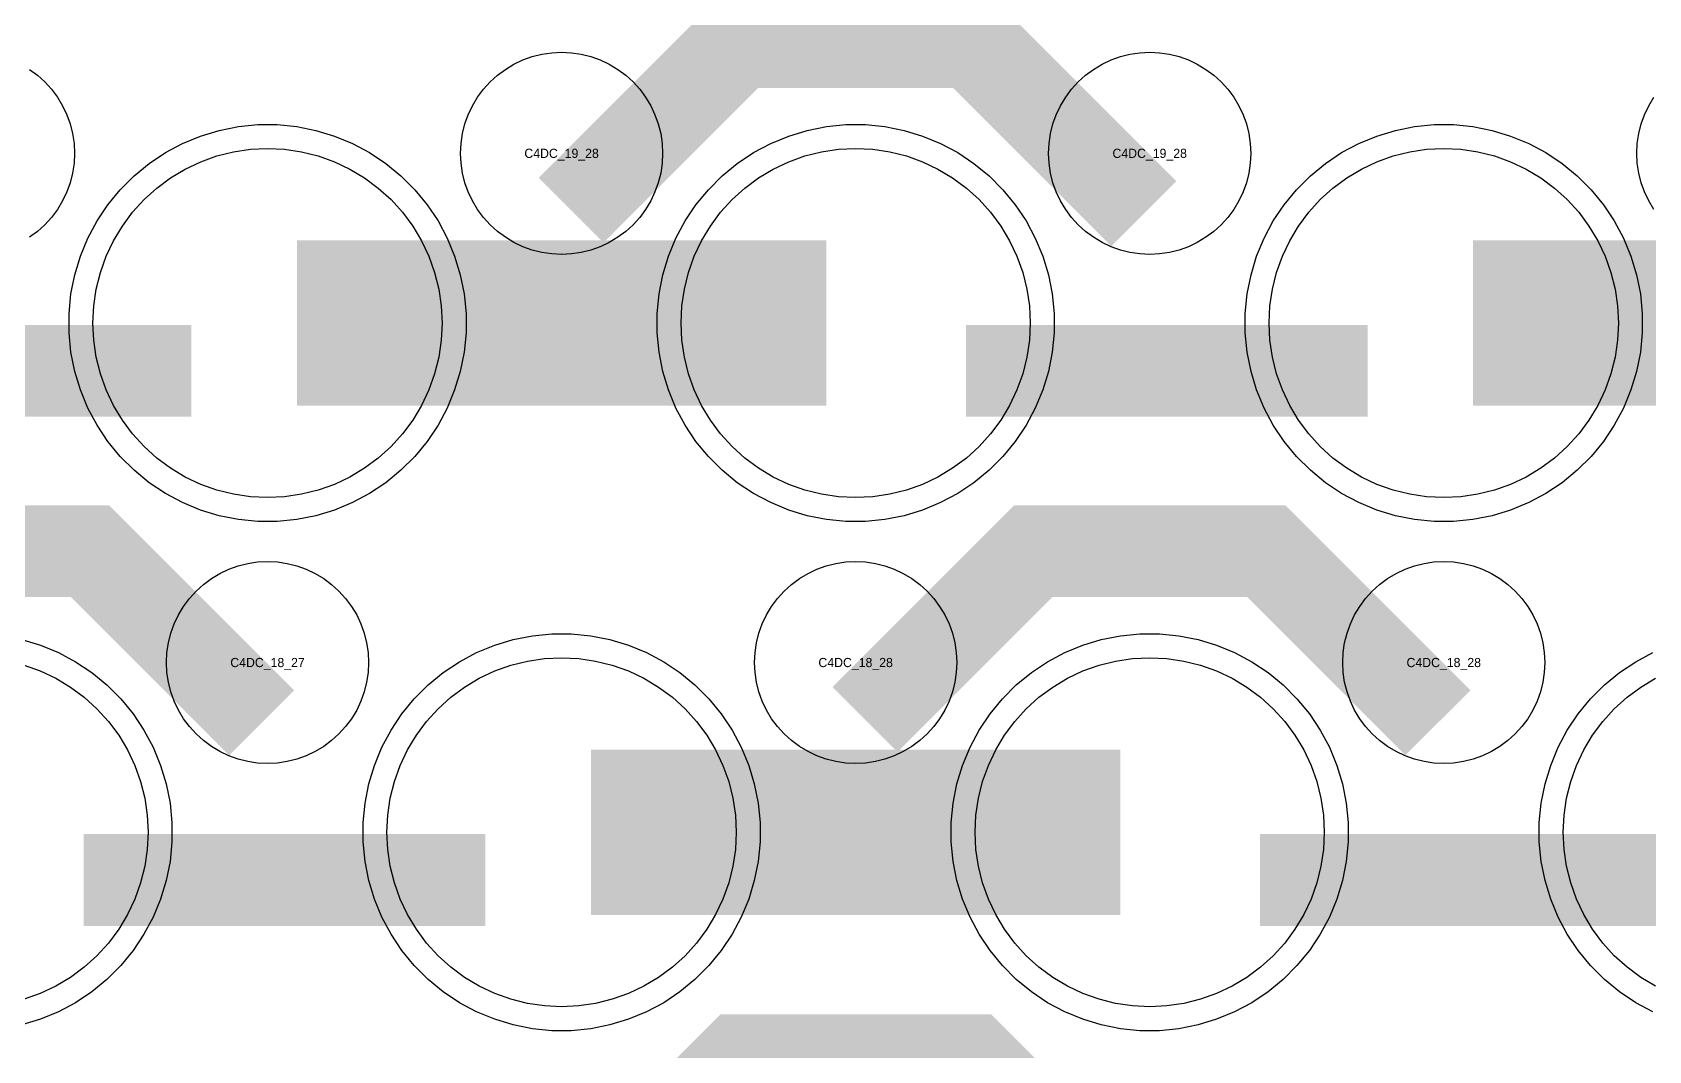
# Model space of a CAD drawing. Extents: x -11880 to 11880, y -14992 to 14992.
# Drawn here: x -3184 to -2744.2, y -12404.9 to -12127.7 of the extents above; entities that cross this region are included whole.
import ezdxf
from ezdxf.enums import TextEntityAlignment as Align

# ---------------------------------------------------------------- set-up
doc = ezdxf.new("R2010")
doc.units = 0
doc.header["$MEASUREMENT"] = 0
for name, color, linetype in [('GDS_775_DT_237', 138, 'CONTINUOUS'), ('RDL1_FS', 34, 'CONTINUOUS'), ('RDL_BS', 160, 'CONTINUOUS')]:
    doc.layers.add(name, color=color, linetype=linetype)

msp = doc.modelspace()

# ---------------------------------------------------------------- linework, layer by layer
at = {"layer": 'RDL1_FS', "color": 240, "true_color": 0xed1f24}
for points in [[(-3120, -12254.354), (-3124.657, -12254.125), (-3129.268, -12253.441), (-3133.791, -12252.309), (-3138.181, -12250.737), (-3142.395, -12248.745), (-3146.395, -12246.347), (-3150.14, -12243.569), (-3153.594, -12240.439), (-3156.724, -12236.985), (-3159.502, -12233.24), (-3161.9, -12229.24), (-3163.892, -12225.026), (-3165.464, -12220.636), (-3166.596, -12216.113), (-3167.28, -12211.502), (-3167.509, -12206.845), (-3167.28, -12202.188), (-3166.596, -12197.577), (-3165.464, -12193.054), (-3163.892, -12188.664), (-3161.9, -12184.45), (-3159.502, -12180.45), (-3156.724, -12176.705), (-3153.594, -12173.251), (-3150.14, -12170.121), (-3146.395, -12167.343), (-3142.395, -12164.945), (-3138.181, -12162.953), (-3133.791, -12161.381), (-3129.268, -12160.249), (-3124.657, -12159.565), (-3120, -12159.336), (-3115.343, -12159.565), (-3110.732, -12160.249), (-3106.209, -12161.381), (-3101.819, -12162.953), (-3097.605, -12164.945), (-3093.605, -12167.343), (-3089.86, -12170.121), (-3086.406, -12173.251), (-3083.276, -12176.705), (-3080.498, -12180.45), (-3078.1, -12184.45), (-3076.108, -12188.664), (-3074.536, -12193.054), (-3073.404, -12197.577), (-3072.72, -12202.188), (-3072.491, -12206.845), (-3072.72, -12211.502), (-3073.404, -12216.113), (-3074.536, -12220.636), (-3076.108, -12225.026), (-3078.1, -12229.24), (-3080.498, -12233.24), (-3083.276, -12236.985), (-3086.406, -12240.439), (-3089.86, -12243.569), (-3093.605, -12246.347), (-3097.605, -12248.745), (-3101.819, -12250.737), (-3106.209, -12252.309), (-3110.732, -12253.441), (-3115.343, -12254.125)], [(-2960, -12254.354), (-2964.657, -12254.125), (-2969.268, -12253.441), (-2973.791, -12252.309), (-2978.181, -12250.737), (-2982.395, -12248.745), (-2986.395, -12246.347), (-2990.14, -12243.569), (-2993.594, -12240.439), (-2996.724, -12236.985), (-2999.502, -12233.24), (-3001.9, -12229.24), (-3003.892, -12225.026), (-3005.464, -12220.636), (-3006.596, -12216.113), (-3007.28, -12211.502), (-3007.509, -12206.845), (-3007.28, -12202.188), (-3006.596, -12197.577), (-3005.464, -12193.054), (-3003.892, -12188.664), (-3001.9, -12184.45), (-2999.502, -12180.45), (-2996.724, -12176.705), (-2993.594, -12173.251), (-2990.14, -12170.121), (-2986.395, -12167.343), (-2982.395, -12164.945), (-2978.181, -12162.953), (-2973.791, -12161.381), (-2969.268, -12160.249), (-2964.657, -12159.565), (-2960, -12159.336), (-2955.343, -12159.565), (-2950.732, -12160.249), (-2946.209, -12161.381), (-2941.819, -12162.953), (-2937.605, -12164.945), (-2933.605, -12167.343), (-2929.86, -12170.121), (-2926.406, -12173.251), (-2923.276, -12176.705), (-2920.498, -12180.45), (-2918.1, -12184.45), (-2916.108, -12188.664), (-2914.536, -12193.054), (-2913.404, -12197.577), (-2912.72, -12202.188), (-2912.491, -12206.845), (-2912.72, -12211.502), (-2913.404, -12216.113), (-2914.536, -12220.636), (-2916.108, -12225.026), (-2918.1, -12229.24), (-2920.498, -12233.24), (-2923.276, -12236.985), (-2926.406, -12240.439), (-2929.86, -12243.569), (-2933.605, -12246.347), (-2937.605, -12248.745), (-2941.819, -12250.737), (-2946.209, -12252.309), (-2950.732, -12253.441), (-2955.343, -12254.125)], [(-2800, -12254.354), (-2804.657, -12254.125), (-2809.268, -12253.441), (-2813.791, -12252.309), (-2818.181, -12250.737), (-2822.395, -12248.745), (-2826.395, -12246.347), (-2830.14, -12243.569), (-2833.594, -12240.439), (-2836.724, -12236.985), (-2839.502, -12233.24), (-2841.9, -12229.24), (-2843.892, -12225.026), (-2845.464, -12220.636), (-2846.596, -12216.113), (-2847.28, -12211.502), (-2847.509, -12206.845), (-2847.28, -12202.188), (-2846.596, -12197.577), (-2845.464, -12193.054), (-2843.892, -12188.664), (-2841.9, -12184.45), (-2839.502, -12180.45), (-2836.724, -12176.705), (-2833.594, -12173.251), (-2830.14, -12170.121), (-2826.395, -12167.343), (-2822.395, -12164.945), (-2818.181, -12162.953), (-2813.791, -12161.381), (-2809.268, -12160.249), (-2804.657, -12159.565), (-2800, -12159.336), (-2795.343, -12159.565), (-2790.732, -12160.249), (-2786.209, -12161.381), (-2781.819, -12162.953), (-2777.605, -12164.945), (-2773.605, -12167.343), (-2769.86, -12170.121), (-2766.406, -12173.251), (-2763.276, -12176.705), (-2760.498, -12180.45), (-2758.1, -12184.45), (-2756.108, -12188.664), (-2754.536, -12193.054), (-2753.404, -12197.577), (-2752.72, -12202.188), (-2752.491, -12206.845), (-2752.72, -12211.502), (-2753.404, -12216.113), (-2754.536, -12220.636), (-2756.108, -12225.026), (-2758.1, -12229.24), (-2760.498, -12233.24), (-2763.276, -12236.985), (-2766.406, -12240.439), (-2769.86, -12243.569), (-2773.605, -12246.347), (-2777.605, -12248.745), (-2781.819, -12250.737), (-2786.209, -12252.309), (-2790.732, -12253.441), (-2795.343, -12254.125)]]:
    msp.add_lwpolyline(points, close=True, dxfattribs=at)
for points in [[(-3111.998, -12206.845, 45, 45, 0), (-3039.998, -12206.845, 45, 45, 0)], [(-3039.998, -12206.845, 45, 45, 0), (-2967.998, -12206.845, 45, 45, 0)], [(-2791.998, -12206.845, 45, 45, 0), (-2719.998, -12206.845, 45, 45, 0)]]:
    msp.add_lwpolyline(points, format="xyseb", dxfattribs=at)
at = {"layer": 'RDL1_FS'}
for points in [[(-3040, -12392.919), (-3044.657, -12392.69), (-3049.268, -12392.006), (-3053.791, -12390.874), (-3058.181, -12389.302), (-3062.395, -12387.31), (-3066.395, -12384.912), (-3070.14, -12382.134), (-3073.594, -12379.004), (-3076.724, -12375.55), (-3079.502, -12371.805), (-3081.9, -12367.805), (-3083.892, -12363.591), (-3085.464, -12359.201), (-3086.596, -12354.678), (-3087.28, -12350.067), (-3087.509, -12345.41), (-3087.28, -12340.753), (-3086.596, -12336.142), (-3085.464, -12331.619), (-3083.892, -12327.229), (-3081.9, -12323.015), (-3079.502, -12319.015), (-3076.724, -12315.27), (-3073.594, -12311.816), (-3070.14, -12308.686), (-3066.395, -12305.908), (-3062.395, -12303.51), (-3058.181, -12301.518), (-3053.791, -12299.946), (-3049.268, -12298.814), (-3044.657, -12298.13), (-3040, -12297.901), (-3035.343, -12298.13), (-3030.732, -12298.814), (-3026.209, -12299.946), (-3021.819, -12301.518), (-3017.605, -12303.51), (-3013.605, -12305.908), (-3009.86, -12308.686), (-3006.406, -12311.816), (-3003.276, -12315.27), (-3000.498, -12319.015), (-2998.1, -12323.015), (-2996.108, -12327.229), (-2994.536, -12331.619), (-2993.404, -12336.142), (-2992.72, -12340.753), (-2992.491, -12345.41), (-2992.72, -12350.067), (-2993.404, -12354.678), (-2994.536, -12359.201), (-2996.108, -12363.591), (-2998.1, -12367.805), (-3000.498, -12371.805), (-3003.276, -12375.55), (-3006.406, -12379.004), (-3009.86, -12382.134), (-3013.605, -12384.912), (-3017.605, -12387.31), (-3021.819, -12389.302), (-3026.209, -12390.874), (-3030.732, -12392.006), (-3035.343, -12392.69)], [(-2880, -12392.919), (-2884.657, -12392.69), (-2889.268, -12392.006), (-2893.791, -12390.874), (-2898.181, -12389.302), (-2902.395, -12387.31), (-2906.395, -12384.912), (-2910.14, -12382.134), (-2913.594, -12379.004), (-2916.724, -12375.55), (-2919.502, -12371.805), (-2921.9, -12367.805), (-2923.892, -12363.591), (-2925.464, -12359.201), (-2926.596, -12354.678), (-2927.28, -12350.067), (-2927.509, -12345.41), (-2927.28, -12340.753), (-2926.596, -12336.142), (-2925.464, -12331.619), (-2923.892, -12327.229), (-2921.9, -12323.015), (-2919.502, -12319.015), (-2916.724, -12315.27), (-2913.594, -12311.816), (-2910.14, -12308.686), (-2906.395, -12305.908), (-2902.395, -12303.51), (-2898.181, -12301.518), (-2893.791, -12299.946), (-2889.268, -12298.814), (-2884.657, -12298.13), (-2880, -12297.901), (-2875.343, -12298.13), (-2870.732, -12298.814), (-2866.209, -12299.946), (-2861.819, -12301.518), (-2857.605, -12303.51), (-2853.605, -12305.908), (-2849.86, -12308.686), (-2846.406, -12311.816), (-2843.276, -12315.27), (-2840.498, -12319.015), (-2838.1, -12323.015), (-2836.108, -12327.229), (-2834.536, -12331.619), (-2833.404, -12336.142), (-2832.72, -12340.753), (-2832.491, -12345.41), (-2832.72, -12350.067), (-2833.404, -12354.678), (-2834.536, -12359.201), (-2836.108, -12363.591), (-2838.1, -12367.805), (-2840.498, -12371.805), (-2843.276, -12375.55), (-2846.406, -12379.004), (-2849.86, -12382.134), (-2853.605, -12384.912), (-2857.605, -12387.31), (-2861.819, -12389.302), (-2866.209, -12390.874), (-2870.732, -12392.006), (-2875.343, -12392.69)]]:
    msp.add_lwpolyline(points, close=True, dxfattribs=at)
for points in [[(-3186.209, -12299.946), (-3181.819, -12301.518), (-3177.605, -12303.51), (-3173.605, -12305.908), (-3169.86, -12308.686), (-3166.406, -12311.816), (-3163.276, -12315.27), (-3160.498, -12319.015), (-3158.1, -12323.015), (-3156.108, -12327.229), (-3154.536, -12331.619), (-3153.404, -12336.142), (-3152.72, -12340.753), (-3152.491, -12345.41), (-3152.72, -12350.067), (-3153.404, -12354.678), (-3154.536, -12359.201), (-3156.108, -12363.591), (-3158.1, -12367.805), (-3160.498, -12371.805), (-3163.276, -12375.55), (-3166.406, -12379.004), (-3169.86, -12382.134), (-3173.605, -12384.912), (-3177.605, -12387.31), (-3181.819, -12389.302), (-3186.209, -12390.874)], [(-2742.395, -12387.31), (-2746.395, -12384.912), (-2750.14, -12382.134), (-2753.594, -12379.004), (-2756.724, -12375.55), (-2759.502, -12371.805), (-2761.9, -12367.805), (-2763.892, -12363.591), (-2765.464, -12359.201), (-2766.596, -12354.678), (-2767.28, -12350.067), (-2767.509, -12345.41), (-2767.28, -12340.753), (-2766.596, -12336.142), (-2765.464, -12331.619), (-2763.892, -12327.229), (-2761.9, -12323.015), (-2759.502, -12319.015), (-2756.724, -12315.27), (-2753.594, -12311.816), (-2750.14, -12308.686), (-2746.395, -12305.908), (-2742.395, -12303.51)]]:
    msp.add_lwpolyline(points, dxfattribs=at)
for points in [[(-3031.998, -12345.41, 45, 45, 0), (-2959.998, -12345.41, 45, 45, 0)], [(-2959.998, -12345.41, 45, 45, 0), (-2887.998, -12345.41, 45, 45, 0)]]:
    msp.add_lwpolyline(points, format="xyseb", dxfattribs=at)
at = {"layer": 'RDL_BS'}
for points in [[(-3037.438, -12176.159, 25, 25, 0), (-2991.623, -12130.344, 25, 25, 0), (-2958.07, -12130.344, 25, 25, 0)], [(-2881.599, -12177.058, 25, 25, 0), (-2928.313, -12130.344, 25, 25, 0), (-2958.071, -12130.344, 25, 25, 0)], [(-3121.599, -12315.623, 25, 25, 0), (-3168.313, -12268.909, 25, 25, 0), (-3198.071, -12268.909, 25, 25, 0)], [(-2957.438, -12314.724, 25, 25, 0), (-2911.623, -12268.909, 25, 25, 0), (-2878.07, -12268.909, 25, 25, 0)], [(-2801.599, -12315.623, 25, 25, 0), (-2848.313, -12268.909, 25, 25, 0), (-2878.071, -12268.909, 25, 25, 0)], [(-3169.984, -12358.423, 25, 25, 0), (-3060.719, -12358.423, 25, 25, 0)], [(-2849.984, -12358.423, 25, 25, 0), (-2740.719, -12358.423, 25, 25, 0)], [(-3037.438, -12453.289, 25, 25, 0), (-2991.623, -12407.474, 25, 25, 0), (-2958.07, -12407.474, 25, 25, 0)], [(-2881.599, -12454.188, 25, 25, 0), (-2928.313, -12407.474, 25, 25, 0), (-2958.071, -12407.474, 25, 25, 0)]]:
    msp.add_lwpolyline(points, format="xyseb", dxfattribs=at)
for points in [[(-3040, -12188.151), (-3042.693, -12188.019), (-3045.365, -12187.623), (-3047.984, -12186.966), (-3050.519, -12186.059), (-3052.956, -12184.907), (-3055.28, -12183.514), (-3057.443, -12181.911), (-3059.442, -12180.099), (-3061.254, -12178.1), (-3062.857, -12175.937), (-3064.25, -12173.613), (-3065.402, -12171.176), (-3066.309, -12168.641), (-3066.966, -12166.022), (-3067.362, -12163.35), (-3067.494, -12160.657), (-3067.362, -12157.964), (-3066.966, -12155.292), (-3066.309, -12152.673), (-3065.402, -12150.138), (-3064.25, -12147.701), (-3062.857, -12145.377), (-3061.254, -12143.214), (-3059.442, -12141.215), (-3057.443, -12139.403), (-3055.28, -12137.8), (-3052.956, -12136.407), (-3050.519, -12135.255), (-3047.984, -12134.348), (-3045.365, -12133.691), (-3042.693, -12133.295), (-3040, -12133.163), (-3037.307, -12133.295), (-3034.635, -12133.691), (-3032.016, -12134.348), (-3029.481, -12135.255), (-3027.044, -12136.407), (-3024.72, -12137.8), (-3022.557, -12139.403), (-3020.558, -12141.215), (-3018.746, -12143.214), (-3017.143, -12145.377), (-3015.75, -12147.701), (-3014.598, -12150.138), (-3013.691, -12152.673), (-3013.034, -12155.292), (-3012.638, -12157.964), (-3012.506, -12160.657), (-3012.638, -12163.35), (-3013.034, -12166.022), (-3013.691, -12168.641), (-3014.598, -12171.176), (-3015.75, -12173.613), (-3017.143, -12175.937), (-3018.746, -12178.1), (-3020.558, -12180.099), (-3022.557, -12181.911), (-3024.72, -12183.514), (-3027.044, -12184.907), (-3029.481, -12186.059), (-3032.016, -12186.966), (-3034.635, -12187.623), (-3037.307, -12188.019)], [(-2880, -12188.151), (-2882.693, -12188.019), (-2885.365, -12187.623), (-2887.984, -12186.966), (-2890.519, -12186.059), (-2892.956, -12184.907), (-2895.28, -12183.514), (-2897.443, -12181.911), (-2899.442, -12180.099), (-2901.254, -12178.1), (-2902.857, -12175.937), (-2904.25, -12173.613), (-2905.402, -12171.176), (-2906.309, -12168.641), (-2906.966, -12166.022), (-2907.362, -12163.35), (-2907.494, -12160.657), (-2907.362, -12157.964), (-2906.966, -12155.292), (-2906.309, -12152.673), (-2905.402, -12150.138), (-2904.25, -12147.701), (-2902.857, -12145.377), (-2901.254, -12143.214), (-2899.442, -12141.215), (-2897.443, -12139.403), (-2895.28, -12137.8), (-2892.956, -12136.407), (-2890.519, -12135.255), (-2887.984, -12134.348), (-2885.365, -12133.691), (-2882.693, -12133.295), (-2880, -12133.163), (-2877.307, -12133.295), (-2874.635, -12133.691), (-2872.016, -12134.348), (-2869.481, -12135.255), (-2867.044, -12136.407), (-2864.72, -12137.8), (-2862.557, -12139.403), (-2860.558, -12141.215), (-2858.746, -12143.214), (-2857.143, -12145.377), (-2855.75, -12147.701), (-2854.598, -12150.138), (-2853.691, -12152.673), (-2853.034, -12155.292), (-2852.638, -12157.964), (-2852.506, -12160.657), (-2852.638, -12163.35), (-2853.034, -12166.022), (-2853.691, -12168.641), (-2854.598, -12171.176), (-2855.75, -12173.613), (-2857.143, -12175.937), (-2858.746, -12178.1), (-2860.558, -12180.099), (-2862.557, -12181.911), (-2864.72, -12183.514), (-2867.044, -12184.907), (-2869.481, -12186.059), (-2872.016, -12186.966), (-2874.635, -12187.623), (-2877.307, -12188.019)], [(-3120, -12326.716), (-3122.693, -12326.584), (-3125.365, -12326.188), (-3127.984, -12325.531), (-3130.519, -12324.624), (-3132.956, -12323.472), (-3135.28, -12322.079), (-3137.443, -12320.476), (-3139.442, -12318.664), (-3141.254, -12316.665), (-3142.857, -12314.502), (-3144.25, -12312.178), (-3145.402, -12309.741), (-3146.309, -12307.206), (-3146.966, -12304.587), (-3147.362, -12301.915), (-3147.494, -12299.222), (-3147.362, -12296.529), (-3146.966, -12293.857), (-3146.309, -12291.238), (-3145.402, -12288.703), (-3144.25, -12286.266), (-3142.857, -12283.942), (-3141.254, -12281.779), (-3139.442, -12279.78), (-3137.443, -12277.968), (-3135.28, -12276.365), (-3132.956, -12274.972), (-3130.519, -12273.82), (-3127.984, -12272.913), (-3125.365, -12272.256), (-3122.693, -12271.86), (-3120, -12271.728), (-3117.307, -12271.86), (-3114.635, -12272.256), (-3112.016, -12272.913), (-3109.481, -12273.82), (-3107.044, -12274.972), (-3104.72, -12276.365), (-3102.557, -12277.968), (-3100.558, -12279.78), (-3098.746, -12281.779), (-3097.143, -12283.942), (-3095.75, -12286.266), (-3094.598, -12288.703), (-3093.691, -12291.238), (-3093.034, -12293.857), (-3092.638, -12296.529), (-3092.506, -12299.222), (-3092.638, -12301.915), (-3093.034, -12304.587), (-3093.691, -12307.206), (-3094.598, -12309.741), (-3095.75, -12312.178), (-3097.143, -12314.502), (-3098.746, -12316.665), (-3100.558, -12318.664), (-3102.557, -12320.476), (-3104.72, -12322.079), (-3107.044, -12323.472), (-3109.481, -12324.624), (-3112.016, -12325.531), (-3114.635, -12326.188), (-3117.307, -12326.584)], [(-2960, -12326.716), (-2962.693, -12326.584), (-2965.365, -12326.188), (-2967.984, -12325.531), (-2970.519, -12324.624), (-2972.956, -12323.472), (-2975.28, -12322.079), (-2977.443, -12320.476), (-2979.442, -12318.664), (-2981.254, -12316.665), (-2982.857, -12314.502), (-2984.25, -12312.178), (-2985.402, -12309.741), (-2986.309, -12307.206), (-2986.966, -12304.587), (-2987.362, -12301.915), (-2987.494, -12299.222), (-2987.362, -12296.529), (-2986.966, -12293.857), (-2986.309, -12291.238), (-2985.402, -12288.703), (-2984.25, -12286.266), (-2982.857, -12283.942), (-2981.254, -12281.779), (-2979.442, -12279.78), (-2977.443, -12277.968), (-2975.28, -12276.365), (-2972.956, -12274.972), (-2970.519, -12273.82), (-2967.984, -12272.913), (-2965.365, -12272.256), (-2962.693, -12271.86), (-2960, -12271.728), (-2957.307, -12271.86), (-2954.635, -12272.256), (-2952.016, -12272.913), (-2949.481, -12273.82), (-2947.044, -12274.972), (-2944.72, -12276.365), (-2942.557, -12277.968), (-2940.558, -12279.78), (-2938.746, -12281.779), (-2937.143, -12283.942), (-2935.75, -12286.266), (-2934.598, -12288.703), (-2933.691, -12291.238), (-2933.034, -12293.857), (-2932.638, -12296.529), (-2932.506, -12299.222), (-2932.638, -12301.915), (-2933.034, -12304.587), (-2933.691, -12307.206), (-2934.598, -12309.741), (-2935.75, -12312.178), (-2937.143, -12314.502), (-2938.746, -12316.665), (-2940.558, -12318.664), (-2942.557, -12320.476), (-2944.72, -12322.079), (-2947.044, -12323.472), (-2949.481, -12324.624), (-2952.016, -12325.531), (-2954.635, -12326.188), (-2957.307, -12326.584)], [(-2800, -12326.716), (-2802.693, -12326.584), (-2805.365, -12326.188), (-2807.984, -12325.531), (-2810.519, -12324.624), (-2812.956, -12323.472), (-2815.28, -12322.079), (-2817.443, -12320.476), (-2819.442, -12318.664), (-2821.254, -12316.665), (-2822.857, -12314.502), (-2824.25, -12312.178), (-2825.402, -12309.741), (-2826.309, -12307.206), (-2826.966, -12304.587), (-2827.362, -12301.915), (-2827.494, -12299.222), (-2827.362, -12296.529), (-2826.966, -12293.857), (-2826.309, -12291.238), (-2825.402, -12288.703), (-2824.25, -12286.266), (-2822.857, -12283.942), (-2821.254, -12281.779), (-2819.442, -12279.78), (-2817.443, -12277.968), (-2815.28, -12276.365), (-2812.956, -12274.972), (-2810.519, -12273.82), (-2807.984, -12272.913), (-2805.365, -12272.256), (-2802.693, -12271.86), (-2800, -12271.728), (-2797.307, -12271.86), (-2794.635, -12272.256), (-2792.016, -12272.913), (-2789.481, -12273.82), (-2787.044, -12274.972), (-2784.72, -12276.365), (-2782.557, -12277.968), (-2780.558, -12279.78), (-2778.746, -12281.779), (-2777.143, -12283.942), (-2775.75, -12286.266), (-2774.598, -12288.703), (-2773.691, -12291.238), (-2773.034, -12293.857), (-2772.638, -12296.529), (-2772.506, -12299.222), (-2772.638, -12301.915), (-2773.034, -12304.587), (-2773.691, -12307.206), (-2774.598, -12309.741), (-2775.75, -12312.178), (-2777.143, -12314.502), (-2778.746, -12316.665), (-2780.558, -12318.664), (-2782.557, -12320.476), (-2784.72, -12322.079), (-2787.044, -12323.472), (-2789.481, -12324.624), (-2792.016, -12325.531), (-2794.635, -12326.188), (-2797.307, -12326.584)], [(-3042.644, -12399.41), (-3047.938, -12398.893), (-3053.165, -12397.847), (-3058.205, -12396.316), (-3063.115, -12394.285), (-3067.777, -12391.793), (-3072.191, -12388.846), (-3076.292, -12385.484), (-3080.074, -12381.702), (-3083.436, -12377.601), (-3086.383, -12373.187), (-3088.875, -12368.525), (-3090.906, -12363.615), (-3092.437, -12358.575), (-3093.483, -12353.348), (-3094, -12348.054), (-3094, -12342.766), (-3093.483, -12337.472), (-3092.437, -12332.245), (-3090.906, -12327.205), (-3088.875, -12322.295), (-3086.383, -12317.633), (-3083.436, -12313.219), (-3080.074, -12309.118), (-3076.292, -12305.336), (-3072.191, -12301.974), (-3067.777, -12299.027), (-3063.115, -12296.535), (-3058.205, -12294.504), (-3053.165, -12292.973), (-3047.938, -12291.927), (-3042.644, -12291.41), (-3037.356, -12291.41), (-3032.062, -12291.927), (-3026.835, -12292.973), (-3021.795, -12294.504), (-3016.885, -12296.535), (-3012.223, -12299.027), (-3007.809, -12301.974), (-3003.708, -12305.336), (-2999.926, -12309.118), (-2996.564, -12313.219), (-2993.617, -12317.633), (-2991.125, -12322.295), (-2989.094, -12327.205), (-2987.563, -12332.245), (-2986.517, -12337.472), (-2986, -12342.766), (-2986, -12348.054), (-2986.517, -12353.348), (-2987.563, -12358.575), (-2989.094, -12363.615), (-2991.125, -12368.525), (-2993.617, -12373.187), (-2996.564, -12377.601), (-2999.926, -12381.702), (-3003.708, -12385.484), (-3007.809, -12388.846), (-3012.223, -12391.793), (-3016.885, -12394.285), (-3021.795, -12396.316), (-3026.835, -12397.847), (-3032.062, -12398.893), (-3037.356, -12399.41)], [(-2882.644, -12399.41), (-2887.938, -12398.893), (-2893.165, -12397.847), (-2898.205, -12396.316), (-2903.115, -12394.285), (-2907.777, -12391.793), (-2912.191, -12388.846), (-2916.292, -12385.484), (-2920.074, -12381.702), (-2923.436, -12377.601), (-2926.383, -12373.187), (-2928.875, -12368.525), (-2930.906, -12363.615), (-2932.437, -12358.575), (-2933.483, -12353.348), (-2934, -12348.054), (-2934, -12342.766), (-2933.483, -12337.472), (-2932.437, -12332.245), (-2930.906, -12327.205), (-2928.875, -12322.295), (-2926.383, -12317.633), (-2923.436, -12313.219), (-2920.074, -12309.118), (-2916.292, -12305.336), (-2912.191, -12301.974), (-2907.777, -12299.027), (-2903.115, -12296.535), (-2898.205, -12294.504), (-2893.165, -12292.973), (-2887.938, -12291.927), (-2882.644, -12291.41), (-2877.356, -12291.41), (-2872.062, -12291.927), (-2866.835, -12292.973), (-2861.795, -12294.504), (-2856.885, -12296.535), (-2852.223, -12299.027), (-2847.809, -12301.974), (-2843.708, -12305.336), (-2839.926, -12309.118), (-2836.564, -12313.219), (-2833.617, -12317.633), (-2831.125, -12322.295), (-2829.094, -12327.205), (-2827.563, -12332.245), (-2826.517, -12337.472), (-2826, -12342.766), (-2826, -12348.054), (-2826.517, -12353.348), (-2827.563, -12358.575), (-2829.094, -12363.615), (-2831.125, -12368.525), (-2833.617, -12373.187), (-2836.564, -12377.601), (-2839.926, -12381.702), (-2843.708, -12385.484), (-2847.809, -12388.846), (-2852.223, -12391.793), (-2856.885, -12394.285), (-2861.795, -12396.316), (-2866.835, -12397.847), (-2872.062, -12398.893), (-2877.356, -12399.41)]]:
    msp.add_lwpolyline(points, close=True, dxfattribs=at)
for points in [[(-3184.72, -12137.8), (-3182.557, -12139.403), (-3180.558, -12141.215), (-3178.746, -12143.214), (-3177.143, -12145.377), (-3175.75, -12147.701), (-3174.598, -12150.138), (-3173.691, -12152.673), (-3173.034, -12155.292), (-3172.638, -12157.964), (-3172.506, -12160.657), (-3172.638, -12163.35), (-3173.034, -12166.022), (-3173.691, -12168.641), (-3174.598, -12171.176), (-3175.75, -12173.613), (-3177.143, -12175.937), (-3178.746, -12178.1), (-3180.558, -12180.099), (-3182.557, -12181.911), (-3184.72, -12183.514)], [(-2742.857, -12175.937), (-2744.25, -12173.613), (-2745.402, -12171.176), (-2746.309, -12168.641), (-2746.966, -12166.022), (-2747.362, -12163.35), (-2747.494, -12160.657), (-2747.362, -12157.964), (-2746.966, -12155.292), (-2746.309, -12152.673), (-2745.402, -12150.138), (-2744.25, -12147.701), (-2742.857, -12145.377)], [(-3186.835, -12292.973), (-3181.795, -12294.504), (-3176.885, -12296.535), (-3172.223, -12299.027), (-3167.809, -12301.974), (-3163.708, -12305.336), (-3159.926, -12309.118), (-3156.564, -12313.219), (-3153.617, -12317.633), (-3151.125, -12322.295), (-3149.094, -12327.205), (-3147.563, -12332.245), (-3146.517, -12337.472), (-3146, -12342.766), (-3146, -12348.054), (-3146.517, -12353.348), (-3147.563, -12358.575), (-3149.094, -12363.615), (-3151.125, -12368.525), (-3153.617, -12373.187), (-3156.564, -12377.601), (-3159.926, -12381.702), (-3163.708, -12385.484), (-3167.809, -12388.846), (-3172.223, -12391.793), (-3176.885, -12394.285), (-3181.795, -12396.316), (-3186.835, -12397.847)], [(-2743.115, -12394.285), (-2747.777, -12391.793), (-2752.191, -12388.846), (-2756.292, -12385.484), (-2760.074, -12381.702), (-2763.436, -12377.601), (-2766.383, -12373.187), (-2768.875, -12368.525), (-2770.906, -12363.615), (-2772.437, -12358.575), (-2773.483, -12353.348), (-2774, -12348.054), (-2774, -12342.766), (-2773.483, -12337.472), (-2772.437, -12332.245), (-2770.906, -12327.205), (-2768.875, -12322.295), (-2766.383, -12317.633), (-2763.436, -12313.219), (-2760.074, -12309.118), (-2756.292, -12305.336), (-2752.191, -12301.974), (-2747.777, -12299.027), (-2743.115, -12296.535)]]:
    msp.add_lwpolyline(points, dxfattribs=at)
at = {"layer": 'RDL_BS', "color": 240, "true_color": 0xed1f24}
for points in [[(-3122.644, -12260.845), (-3127.938, -12260.328), (-3133.165, -12259.282), (-3138.205, -12257.751), (-3143.115, -12255.72), (-3147.777, -12253.228), (-3152.191, -12250.281), (-3156.292, -12246.919), (-3160.074, -12243.137), (-3163.436, -12239.036), (-3166.383, -12234.622), (-3168.875, -12229.96), (-3170.906, -12225.05), (-3172.437, -12220.01), (-3173.483, -12214.783), (-3174, -12209.489), (-3174, -12204.201), (-3173.483, -12198.907), (-3172.437, -12193.68), (-3170.906, -12188.64), (-3168.875, -12183.73), (-3166.383, -12179.068), (-3163.436, -12174.654), (-3160.074, -12170.553), (-3156.292, -12166.771), (-3152.191, -12163.409), (-3147.777, -12160.462), (-3143.115, -12157.97), (-3138.205, -12155.939), (-3133.165, -12154.408), (-3127.938, -12153.362), (-3122.644, -12152.845), (-3117.356, -12152.845), (-3112.062, -12153.362), (-3106.835, -12154.408), (-3101.795, -12155.939), (-3096.885, -12157.97), (-3092.223, -12160.462), (-3087.809, -12163.409), (-3083.708, -12166.771), (-3079.926, -12170.553), (-3076.564, -12174.654), (-3073.617, -12179.068), (-3071.125, -12183.73), (-3069.094, -12188.64), (-3067.563, -12193.68), (-3066.517, -12198.907), (-3066, -12204.201), (-3066, -12209.489), (-3066.517, -12214.783), (-3067.563, -12220.01), (-3069.094, -12225.05), (-3071.125, -12229.96), (-3073.617, -12234.622), (-3076.564, -12239.036), (-3079.926, -12243.137), (-3083.708, -12246.919), (-3087.809, -12250.281), (-3092.223, -12253.228), (-3096.885, -12255.72), (-3101.795, -12257.751), (-3106.835, -12259.282), (-3112.062, -12260.328), (-3117.356, -12260.845)], [(-2962.644, -12260.845), (-2967.938, -12260.328), (-2973.165, -12259.282), (-2978.205, -12257.751), (-2983.115, -12255.72), (-2987.777, -12253.228), (-2992.191, -12250.281), (-2996.292, -12246.919), (-3000.074, -12243.137), (-3003.436, -12239.036), (-3006.383, -12234.622), (-3008.875, -12229.96), (-3010.906, -12225.05), (-3012.437, -12220.01), (-3013.483, -12214.783), (-3014, -12209.489), (-3014, -12204.201), (-3013.483, -12198.907), (-3012.437, -12193.68), (-3010.906, -12188.64), (-3008.875, -12183.73), (-3006.383, -12179.068), (-3003.436, -12174.654), (-3000.074, -12170.553), (-2996.292, -12166.771), (-2992.191, -12163.409), (-2987.777, -12160.462), (-2983.115, -12157.97), (-2978.205, -12155.939), (-2973.165, -12154.408), (-2967.938, -12153.362), (-2962.644, -12152.845), (-2957.356, -12152.845), (-2952.062, -12153.362), (-2946.835, -12154.408), (-2941.795, -12155.939), (-2936.885, -12157.97), (-2932.223, -12160.462), (-2927.809, -12163.409), (-2923.708, -12166.771), (-2919.926, -12170.553), (-2916.564, -12174.654), (-2913.617, -12179.068), (-2911.125, -12183.73), (-2909.094, -12188.64), (-2907.563, -12193.68), (-2906.517, -12198.907), (-2906, -12204.201), (-2906, -12209.489), (-2906.517, -12214.783), (-2907.563, -12220.01), (-2909.094, -12225.05), (-2911.125, -12229.96), (-2913.617, -12234.622), (-2916.564, -12239.036), (-2919.926, -12243.137), (-2923.708, -12246.919), (-2927.809, -12250.281), (-2932.223, -12253.228), (-2936.885, -12255.72), (-2941.795, -12257.751), (-2946.835, -12259.282), (-2952.062, -12260.328), (-2957.356, -12260.845)], [(-2802.644, -12260.845), (-2807.938, -12260.328), (-2813.165, -12259.282), (-2818.205, -12257.751), (-2823.115, -12255.72), (-2827.777, -12253.228), (-2832.191, -12250.281), (-2836.292, -12246.919), (-2840.074, -12243.137), (-2843.436, -12239.036), (-2846.383, -12234.622), (-2848.875, -12229.96), (-2850.906, -12225.05), (-2852.437, -12220.01), (-2853.483, -12214.783), (-2854, -12209.489), (-2854, -12204.201), (-2853.483, -12198.907), (-2852.437, -12193.68), (-2850.906, -12188.64), (-2848.875, -12183.73), (-2846.383, -12179.068), (-2843.436, -12174.654), (-2840.074, -12170.553), (-2836.292, -12166.771), (-2832.191, -12163.409), (-2827.777, -12160.462), (-2823.115, -12157.97), (-2818.205, -12155.939), (-2813.165, -12154.408), (-2807.938, -12153.362), (-2802.644, -12152.845), (-2797.356, -12152.845), (-2792.062, -12153.362), (-2786.835, -12154.408), (-2781.795, -12155.939), (-2776.885, -12157.97), (-2772.223, -12160.462), (-2767.809, -12163.409), (-2763.708, -12166.771), (-2759.926, -12170.553), (-2756.564, -12174.654), (-2753.617, -12179.068), (-2751.125, -12183.73), (-2749.094, -12188.64), (-2747.563, -12193.68), (-2746.517, -12198.907), (-2746, -12204.201), (-2746, -12209.489), (-2746.517, -12214.783), (-2747.563, -12220.01), (-2749.094, -12225.05), (-2751.125, -12229.96), (-2753.617, -12234.622), (-2756.564, -12239.036), (-2759.926, -12243.137), (-2763.708, -12246.919), (-2767.809, -12250.281), (-2772.223, -12253.228), (-2776.885, -12255.72), (-2781.795, -12257.751), (-2786.835, -12259.282), (-2792.062, -12260.328), (-2797.356, -12260.845)]]:
    msp.add_lwpolyline(points, close=True, dxfattribs=at)
for points in [[(-3249.984, -12219.858, 25, 25, 0), (-3140.719, -12219.858, 25, 25, 0)], [(-2929.984, -12219.858, 25, 25, 0), (-2820.719, -12219.858, 25, 25, 0)]]:
    msp.add_lwpolyline(points, format="xyseb", dxfattribs=at)

# ---------------------------------------------------------------- texts
at = {"layer": 'GDS_775_DT_237'}
for s, p in [('C4DC_19_28', (-3040, -12160.657)), ('C4DC_19_28', (-3040, -12160.657)), ('C4DC_19_28', (-2880, -12160.657)), ('C4DC_19_28', (-2880, -12160.657)), ('C4DC_18_27', (-3120, -12299.222)), ('C4DC_18_27', (-3120, -12299.222)), ('C4DC_18_28', (-2960, -12299.222)), ('C4DC_18_28', (-2960, -12299.222)), ('C4DC_18_28', (-2800, -12299.222)), ('C4DC_18_28', (-2800, -12299.222))]:
    msp.add_text(s, height=2.5, dxfattribs=at).set_placement(p, align=Align.MIDDLE_CENTER)

doc.saveas('drawing.dxf')
